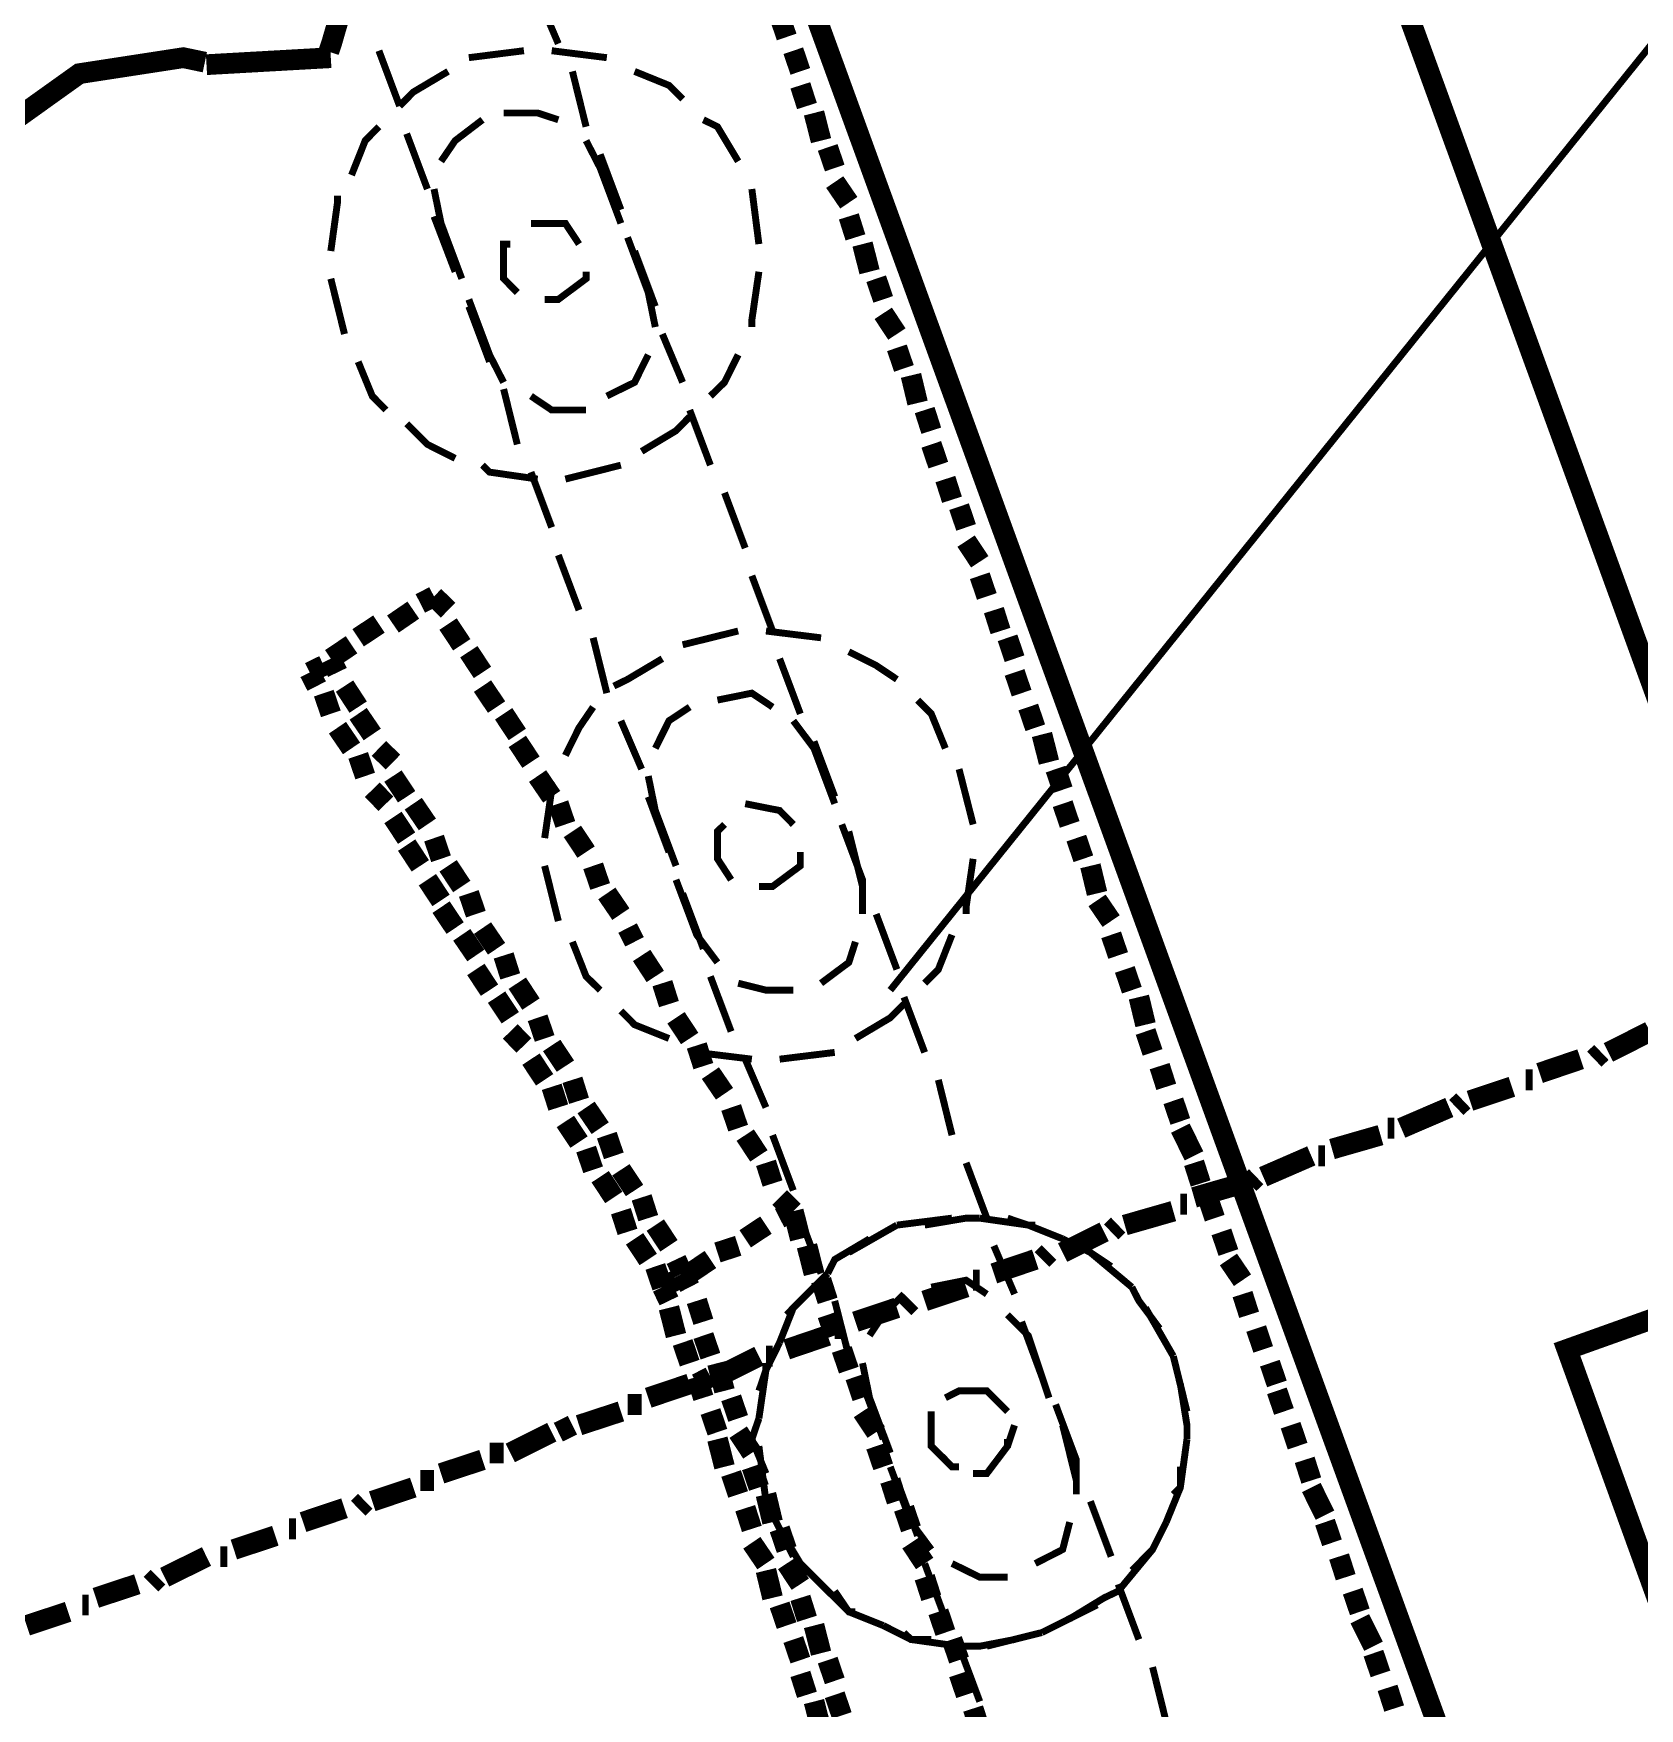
# Model space of a CAD drawing. Extents: x -2.4 to 13.4, y -16 to -5.
# Drawn here: x 1.6686 to 2.0562, y -8.5755 to -8.1713 of the extents above; entities that cross this region are included whole.
import ezdxf

# ---------------------------------------------------------------- set-up
doc = ezdxf.new("R2010")
doc.units = 0
doc.header["$MEASUREMENT"] = 0

msp = doc.modelspace()

# ---------------------------------------------------------------- linework, layer by layer
at = {"color": 0}
for points, const_width in [([(3.74199, -12.95219), (1.65538, -7.21884)], 0.005), ([(3.59868, -12.95219), (1.52868, -7.26383)], 0.005), ([(2.15708, -8.05218), (1.87538, -8.40218)], 0.00167), ([(1.73988, -8.17572), (1.74058, -8.17366), (1.74648, -8.15326), (1.74698, -8.15119)], 0.005), ([(1.79028, -8.16215), (1.79528, -8.17381)], 0.00167), ([(1.85038, -8.17219), (1.84868, -8.1672)], 0.005), ([(1.70998, -8.17827), (1.70478, -8.17718), (1.67968, -8.18104), (1.65888, -8.1959), (1.65598, -8.2003), (1.65298, -8.20469), (1.64698, -8.22943), (1.65278, -8.25427), (1.65578, -8.25873)], 0.005), ([(1.74038, -8.17718), (1.71038, -8.17887)], 0.005), ([(1.75698, -8.18884), (1.75198, -8.1755)], 0.00167), ([(1.77368, -8.17718), (1.78698, -8.1755)], 0.00167), ([(1.77368, -8.17718), (1.78698, -8.1755)], 0.00167), ([(1.79368, -8.1755), (1.80698, -8.17718)], 0.00167), ([(1.79368, -8.1755), (1.80698, -8.17718)], 0.00167), ([(1.85368, -8.18049), (1.85198, -8.1755)], 0.005), ([(1.75698, -8.18884), (1.76028, -8.18548), (1.76868, -8.18049)], 0.00167), ([(1.75698, -8.18884), (1.76028, -8.18548), (1.76868, -8.18049)], 0.00167), ([(1.79868, -8.18049), (1.80198, -8.19384)], 0.00167), ([(1.81368, -8.18049), (1.82198, -8.18386), (1.82528, -8.18716)], 0.00167), ([(1.81368, -8.18049), (1.82198, -8.18386), (1.82528, -8.18716)], 0.00167), ([(1.85528, -8.18884), (1.85368, -8.18386)], 0.005), ([(1.85868, -8.1972), (1.85698, -8.19052)], 0.005), ([(1.76698, -8.20219), (1.77038, -8.1972), (1.77698, -8.19216)], 0.00167), ([(1.78208, -8.19052), (1.79028, -8.19052), (1.79528, -8.19216)], 0.00167), ([(1.83028, -8.19216), (1.83368, -8.19384), (1.83868, -8.20219)], 0.00167), ([(1.83028, -8.19216), (1.83368, -8.19384), (1.83868, -8.20219)], 0.00167), ([(1.74538, -8.20551), (1.74868, -8.1972), (1.75198, -8.19384)], 0.00167), ([(1.74538, -8.20551), (1.74868, -8.1972), (1.75198, -8.19384)], 0.00167), ([(1.76368, -8.20887), (1.75868, -8.19552)], 0.00167), ([(1.80198, -8.1972), (1.80538, -8.20381)], 0.00167), ([(1.86198, -8.20381), (1.86028, -8.19883)], 0.005), ([(1.80538, -8.20051), (1.81038, -8.21386)], 0.00167), ([(1.80538, -8.20381), (1.81038, -8.21716)], 0.00167), ([(1.77198, -8.23051), (1.76698, -8.21716), (1.76528, -8.20887)], 0.00167), ([(1.84198, -8.20887), (1.84368, -8.22216)], 0.00167), ([(1.84198, -8.20887), (1.84368, -8.22216)], 0.00167), ([(1.86538, -8.21218), (1.86198, -8.20719)], 0.005), ([(1.74038, -8.22384), (1.74198, -8.21218), (1.74198, -8.2105)], 0.00167), ([(1.74038, -8.22384), (1.74198, -8.21218), (1.74198, -8.2105)], 0.00167), ([(1.77038, -8.22883), (1.76528, -8.21548)], 0.00167), ([(1.78868, -8.21716), (1.79698, -8.21716), (1.80028, -8.22216)], 0.00167), ([(1.78868, -8.21716), (1.79698, -8.21716), (1.80028, -8.22216)], 0.00167), ([(1.86698, -8.22054), (1.86538, -8.21548)], 0.005), ([(1.81198, -8.22054), (1.81698, -8.23383), (1.81868, -8.24218)], 0.00167), ([(1.87038, -8.22883), (1.86868, -8.22216)], 0.005), ([(1.78538, -8.23383), (1.78208, -8.23051), (1.78208, -8.22216), (1.78368, -8.22216)], 0.00167), ([(1.78538, -8.23383), (1.78208, -8.23051), (1.78208, -8.22216), (1.78368, -8.22216)], 0.00167), ([(1.81368, -8.22384), (1.81868, -8.23719)], 0.00167), ([(1.80198, -8.22883), (1.80198, -8.23051), (1.79528, -8.23551), (1.79198, -8.23551)], 0.00167), ([(1.80198, -8.22883), (1.80198, -8.23051), (1.79528, -8.23551), (1.79198, -8.23551)], 0.00167), ([(1.84368, -8.22883), (1.84198, -8.24049), (1.84198, -8.24218)], 0.00167), ([(1.84368, -8.22883), (1.84198, -8.24049), (1.84198, -8.24218)], 0.00167), ([(1.87368, -8.23551), (1.87198, -8.23051)], 0.005), ([(1.74368, -8.24386), (1.74038, -8.23051)], 0.00167), ([(1.74368, -8.24386), (1.74038, -8.23051)], 0.00167), ([(1.78208, -8.25552), (1.77868, -8.24886), (1.77368, -8.23551)], 0.00167), ([(1.77868, -8.25054), (1.77368, -8.23719)], 0.00167), ([(1.87698, -8.24386), (1.87368, -8.23887)], 0.005), ([(1.82038, -8.24386), (1.82528, -8.25552)], 0.00167), ([(1.87868, -8.25216), (1.87698, -8.24718)], 0.005), ([(1.81698, -8.24886), (1.81368, -8.25552), (1.80698, -8.25883)], 0.00167), ([(1.83868, -8.24886), (1.83538, -8.25552), (1.83198, -8.25883)], 0.00167), ([(1.83868, -8.24886), (1.83538, -8.25552), (1.83198, -8.25883)], 0.00167), ([(1.75368, -8.2622), (1.75038, -8.25883), (1.74698, -8.25054)], 0.00167), ([(1.75368, -8.2622), (1.75038, -8.25883), (1.74698, -8.25054)], 0.00167), ([(1.88198, -8.26051), (1.88038, -8.25384)], 0.005), ([(1.78538, -8.27049), (1.78208, -8.25715)], 0.00167), ([(1.80198, -8.2622), (1.79368, -8.2622), (1.78868, -8.25883)], 0.00167), ([(1.88528, -8.26719), (1.88368, -8.2622)], 0.005), ([(1.77038, -8.27386), (1.76368, -8.27049), (1.75868, -8.26551)], 0.00167), ([(1.77038, -8.27386), (1.76368, -8.27049), (1.75868, -8.26551)], 0.00167), ([(1.82698, -8.26383), (1.82368, -8.26719), (1.81538, -8.27218)], 0.00167), ([(1.82698, -8.26383), (1.82368, -8.26719), (1.81538, -8.27218)], 0.00167), ([(1.82698, -8.2622), (1.83198, -8.2755)], 0.00167), ([(1.88698, -8.2755), (1.88528, -8.27049)], 0.005), ([(1.79028, -8.27886), (1.77868, -8.27718), (1.77698, -8.2755)], 0.00167), ([(1.79028, -8.27886), (1.77868, -8.27718), (1.77698, -8.2755)], 0.00167), ([(1.79368, -8.29052), (1.78868, -8.27718)], 0.00167), ([(1.81038, -8.2755), (1.79698, -8.27886)], 0.00167), ([(1.81038, -8.2755), (1.79698, -8.27886)], 0.00167), ([(1.89028, -8.28384), (1.88868, -8.27886)], 0.005), ([(1.83538, -8.28216), (1.84038, -8.29551)], 0.00167), ([(1.89368, -8.29052), (1.89198, -8.28552)], 0.005), ([(1.89698, -8.29881), (1.89368, -8.29383)], 0.005), ([(1.80028, -8.31048), (1.79528, -8.29719)], 0.00167), ([(1.84198, -8.30218), (1.84698, -8.31552)], 0.00167), ([(1.89868, -8.30718), (1.89698, -8.30218)], 0.005), ([(1.76528, -8.30718), (1.76198, -8.30886)], 0.005), ([(1.76528, -8.30718), (1.76868, -8.31048)], 0.005), ([(1.76028, -8.31048), (1.75538, -8.31384)], 0.005), ([(1.90198, -8.31552), (1.90038, -8.31048)], 0.005), ([(1.75198, -8.31384), (1.74698, -8.31716)], 0.005), ([(1.76868, -8.31384), (1.77198, -8.31884)], 0.005), ([(1.74538, -8.31884), (1.74038, -8.3222)], 0.005), ([(1.80698, -8.33051), (1.80368, -8.31716)], 0.00167), ([(1.82528, -8.31884), (1.83868, -8.31552)], 0.00167), ([(1.82528, -8.31884), (1.83868, -8.31552)], 0.00167), ([(1.84538, -8.31552), (1.85868, -8.31716)], 0.00167), ([(1.84538, -8.31552), (1.85868, -8.31716)], 0.00167), ([(1.90538, -8.3222), (1.90368, -8.31716)], 0.005), ([(1.73868, -8.32383), (1.73528, -8.32551)], 0.005), ([(1.74038, -8.3222), (1.74198, -8.32551)], 0.005), ([(1.77368, -8.32052), (1.77698, -8.32551)], 0.005), ([(1.80868, -8.32881), (1.81198, -8.32719), (1.82038, -8.3222)], 0.00167), ([(1.80868, -8.32881), (1.81198, -8.32719), (1.82038, -8.3222)], 0.00167), ([(1.84868, -8.3222), (1.85368, -8.3355)], 0.00167), ([(1.86538, -8.32052), (1.87198, -8.32383), (1.87698, -8.32719)], 0.00167), ([(1.86538, -8.32052), (1.87198, -8.32383), (1.87698, -8.32719)], 0.00167), ([(1.73528, -8.32551), (1.73698, -8.32881)], 0.005), ([(1.90708, -8.33051), (1.90538, -8.32551)], 0.005), ([(1.73868, -8.33051), (1.74038, -8.3355)], 0.005), ([(1.74368, -8.32881), (1.74698, -8.33387)], 0.005), ([(1.77698, -8.32881), (1.78038, -8.33387)], 0.005), ([(1.83368, -8.33219), (1.84198, -8.33051), (1.84698, -8.33387)], 0.00167), ([(1.74698, -8.3355), (1.75038, -8.34048)], 0.005), ([(1.78208, -8.3355), (1.78538, -8.34048)], 0.005), ([(1.79698, -8.34554), (1.80028, -8.33886), (1.80368, -8.33387)], 0.00167), ([(1.79698, -8.34554), (1.80028, -8.33886), (1.80368, -8.33387)], 0.00167), ([(1.81868, -8.34384), (1.82198, -8.33718), (1.82698, -8.33387)], 0.00167), ([(1.88198, -8.33219), (1.88528, -8.3355), (1.88868, -8.34384)], 0.00167), ([(1.88198, -8.33219), (1.88528, -8.3355), (1.88868, -8.34384)], 0.00167), ([(1.91038, -8.33886), (1.90868, -8.33387)], 0.005), ([(1.74198, -8.33886), (1.74538, -8.34384)], 0.005), ([(1.81538, -8.34884), (1.81038, -8.33718)], 0.00167), ([(1.85198, -8.33718), (1.85698, -8.34384)], 0.00167), ([(1.75198, -8.34384), (1.75538, -8.34716)], 0.005), ([(1.78538, -8.34216), (1.78868, -8.34716)], 0.005), ([(1.85698, -8.34216), (1.86198, -8.35551)], 0.00167), ([(1.91368, -8.34716), (1.91198, -8.34048)], 0.005), ([(1.74698, -8.34554), (1.74868, -8.35052)], 0.005), ([(1.85698, -8.34384), (1.86198, -8.35719)], 0.00167), ([(1.75538, -8.35052), (1.75868, -8.35551)], 0.005), ([(1.79028, -8.35052), (1.79368, -8.35551)], 0.005), ([(1.82368, -8.37218), (1.81868, -8.35883), (1.81698, -8.35052)], 0.00167), ([(1.89198, -8.34884), (1.89538, -8.36219)], 0.00167), ([(1.89198, -8.34884), (1.89538, -8.36219)], 0.00167), ([(1.91698, -8.35383), (1.91528, -8.34884)], 0.005), ([(1.75038, -8.35383), (1.75368, -8.35719)], 0.005), ([(1.79198, -8.36549), (1.79368, -8.35383), (1.79368, -8.35215)], 0.00167), ([(1.79198, -8.36549), (1.79368, -8.35383), (1.79368, -8.35215)], 0.00167), ([(1.75538, -8.36051), (1.75868, -8.36549)], 0.005), ([(1.76028, -8.35719), (1.76368, -8.36219)], 0.005), ([(1.79528, -8.35719), (1.79698, -8.36219)], 0.005), ([(1.82198, -8.36886), (1.81698, -8.35551)], 0.00167), ([(1.84038, -8.35719), (1.84868, -8.35883), (1.85198, -8.36219)], 0.00167), ([(1.84038, -8.35719), (1.84868, -8.35883), (1.85198, -8.36219)], 0.00167), ([(1.91868, -8.36219), (1.91698, -8.35719)], 0.005), ([(1.79868, -8.36387), (1.80198, -8.36886)], 0.005), ([(1.83698, -8.37554), (1.83368, -8.37048), (1.83368, -8.36387), (1.83538, -8.36219)], 0.00167), ([(1.83698, -8.37554), (1.83368, -8.37048), (1.83368, -8.36387), (1.83538, -8.36219)], 0.00167), ([(1.86368, -8.36219), (1.86868, -8.37554), (1.86868, -8.38383)], 0.00167), ([(1.75868, -8.36718), (1.76198, -8.37218)], 0.005), ([(1.76528, -8.36549), (1.76698, -8.37048)], 0.005), ([(1.86538, -8.36387), (1.86868, -8.37716)], 0.00167), ([(1.92198, -8.37048), (1.92028, -8.36549)], 0.005), ([(1.76868, -8.37218), (1.77198, -8.37716)], 0.005), ([(1.80368, -8.37218), (1.80538, -8.37716)], 0.005), ([(1.85368, -8.36886), (1.85368, -8.37218), (1.84698, -8.37716), (1.84368, -8.37716)], 0.00167), ([(1.85368, -8.36886), (1.85368, -8.37218), (1.84698, -8.37716), (1.84368, -8.37716)], 0.00167), ([(1.89538, -8.37048), (1.89368, -8.38215), (1.89368, -8.38383)], 0.00167), ([(1.89538, -8.37048), (1.89368, -8.38215), (1.89368, -8.38383)], 0.00167), ([(1.92528, -8.37884), (1.92368, -8.37218)], 0.005), ([(1.76368, -8.37554), (1.76698, -8.38052)], 0.005), ([(1.79528, -8.38551), (1.79198, -8.37218)], 0.00167), ([(1.79528, -8.38551), (1.79198, -8.37218)], 0.00167), ([(1.77368, -8.37884), (1.77538, -8.38383)], 0.005), ([(1.80698, -8.37884), (1.81038, -8.38383)], 0.005), ([(1.83368, -8.39549), (1.82868, -8.38883), (1.82368, -8.37554)], 0.00167), ([(1.83028, -8.39219), (1.82528, -8.37884)], 0.00167), ([(1.92868, -8.38551), (1.92528, -8.38052)], 0.005), ([(1.76698, -8.38215), (1.77038, -8.3872)], 0.005), ([(1.77198, -8.38883), (1.77538, -8.39381)], 0.005), ([(1.77698, -8.3872), (1.78038, -8.39219)], 0.005), ([(1.81198, -8.3872), (1.81368, -8.39051)], 0.005), ([(1.87198, -8.38383), (1.87698, -8.39718)], 0.00167), ([(1.93038, -8.39381), (1.92868, -8.38883)], 0.005), ([(1.80538, -8.40218), (1.80198, -8.39886), (1.79868, -8.39051)], 0.00167), ([(1.80538, -8.40218), (1.80198, -8.39886), (1.79868, -8.39051)], 0.00167), ([(1.86698, -8.39051), (1.86538, -8.39549), (1.85868, -8.4005)], 0.00167), ([(1.89028, -8.38883), (1.88698, -8.39718), (1.88368, -8.4005)], 0.00167), ([(1.89028, -8.38883), (1.88698, -8.39718), (1.88368, -8.4005)], 0.00167), ([(1.78208, -8.39381), (1.78368, -8.39886)], 0.005), ([(1.81538, -8.39381), (1.81868, -8.39886)], 0.005), ([(1.77538, -8.39718), (1.77868, -8.40218)], 0.005), ([(1.78538, -8.4005), (1.78868, -8.40554)], 0.005), ([(1.82038, -8.4005), (1.82198, -8.40554)], 0.005), ([(1.83698, -8.41215), (1.83198, -8.39886)], 0.00167), ([(1.93368, -8.40218), (1.93198, -8.39718)], 0.005), ([(1.78038, -8.40386), (1.78368, -8.40884)], 0.005), ([(1.85198, -8.40218), (1.84538, -8.40218), (1.83868, -8.4005)], 0.00167), ([(1.93698, -8.41052), (1.93538, -8.40386)], 0.005), ([(1.79028, -8.40884), (1.79198, -8.41384)], 0.005), ([(1.82198, -8.41384), (1.81368, -8.41052), (1.81038, -8.40716)], 0.00167), ([(1.82198, -8.41384), (1.81368, -8.41052), (1.81038, -8.40716)], 0.00167), ([(1.82368, -8.40884), (1.82698, -8.41384)], 0.005), ([(1.87868, -8.40554), (1.87538, -8.40884), (1.86698, -8.41384)], 0.00167), ([(1.87868, -8.40554), (1.87538, -8.40884), (1.86698, -8.41384)], 0.00167), ([(1.87868, -8.40386), (1.88368, -8.4172)], 0.00167), ([(1.78368, -8.41215), (1.78698, -8.41552)], 0.005), ([(1.93868, -8.4172), (1.93698, -8.41215)], 0.005), ([(2.04868, -8.4172), (2.05868, -8.41215)], 0.005), ([(1.79368, -8.41552), (1.79698, -8.42051)], 0.005), ([(1.82868, -8.41552), (1.83028, -8.42051)], 0.005), ([(1.78868, -8.41883), (1.79198, -8.42381)], 0.005), ([(1.84198, -8.41883), (1.82868, -8.4172)], 0.00167), ([(1.84198, -8.41883), (1.82868, -8.4172)], 0.00167), ([(1.84538, -8.43049), (1.84038, -8.41883)], 0.00167), ([(1.86198, -8.4172), (1.84868, -8.41883)], 0.00167), ([(1.86198, -8.4172), (1.84868, -8.41883)], 0.00167), ([(1.94198, -8.4255), (1.94038, -8.42051)], 0.005), ([(2.03208, -8.42219), (2.04198, -8.41883)], 0.005), ([(2.04528, -8.41883), (2.04698, -8.4172)], 0.005), ([(1.79868, -8.42381), (1.80028, -8.42887)], 0.005), ([(1.83198, -8.42219), (1.83538, -8.42718)], 0.005), ([(2.02868, -8.42381), (2.03038, -8.42381)], 0.005), ([(1.79368, -8.4255), (1.79528, -8.43049)], 0.005), ([(1.88698, -8.42381), (1.89028, -8.43716)], 0.00167), ([(1.94538, -8.43386), (1.94368, -8.42887)], 0.005), ([(2.01198, -8.43049), (2.01368, -8.42887)], 0.005), ([(2.01528, -8.42887), (2.02538, -8.4255)], 0.005), ([(1.80198, -8.43049), (1.80538, -8.43548)], 0.005), ([(1.83698, -8.43049), (1.83868, -8.43548)], 0.005), ([(1.99868, -8.43548), (2.01028, -8.43049)], 0.005), ([(1.79698, -8.43386), (1.80028, -8.43884)], 0.005), ([(1.80698, -8.43716), (1.80868, -8.44216)], 0.005), ([(1.84038, -8.43716), (1.84368, -8.44216)], 0.005), ([(1.94868, -8.44216), (1.94538, -8.43548)], 0.005), ([(1.98198, -8.44052), (1.99368, -8.43716)], 0.005), ([(1.99538, -8.43548), (1.99698, -8.43548)], 0.005), ([(1.80198, -8.44052), (1.80368, -8.44552)], 0.005), ([(1.85198, -8.45051), (1.84698, -8.43716)], 0.00167), ([(1.84538, -8.44384), (1.84698, -8.44883)], 0.005), ([(1.95028, -8.44883), (1.94868, -8.44384)], 0.005), ([(1.96538, -8.4472), (1.97698, -8.44216)], 0.005), ([(1.97868, -8.44216), (1.98028, -8.44216)], 0.005), ([(1.80538, -8.4472), (1.80868, -8.45219)], 0.005), ([(1.81038, -8.44552), (1.81368, -8.45051)], 0.005), ([(1.89368, -8.44384), (1.89868, -8.45719)], 0.00167), ([(1.94868, -8.45219), (1.96038, -8.44883)], 0.005), ([(1.96198, -8.44883), (1.96368, -8.4472)], 0.005), ([(1.81538, -8.45219), (1.81698, -8.45719)], 0.005), ([(1.84868, -8.45219), (1.85198, -8.45551)], 0.005), ([(1.95368, -8.45719), (1.95198, -8.45219)], 0.005), ([(1.81038, -8.45551), (1.81198, -8.4605)], 0.005), ([(1.85198, -8.45551), (1.84868, -8.45719)], 0.005), ([(1.85368, -8.46218), (1.85198, -8.45551)], 0.005), ([(1.93198, -8.45887), (1.94368, -8.45551)], 0.005), ([(1.94538, -8.45381), (1.94698, -8.45381)], 0.005), ([(1.81868, -8.45887), (1.82198, -8.46386)], 0.005), ([(1.84538, -8.45887), (1.84038, -8.46218)], 0.005), ([(1.85868, -8.47054), (1.85368, -8.45719)], 0.00167), ([(1.87698, -8.45887), (1.86538, -8.46548)], 0.00167), ([(1.87698, -8.45887), (1.89028, -8.45719)], 0.00167), ([(1.89698, -8.45719), (1.89368, -8.45719), (1.88368, -8.45887)], 0.00167), ([(1.89698, -8.45719), (1.90868, -8.45887), (1.91038, -8.45887)], 0.00167), ([(1.91698, -8.46218), (1.90868, -8.45887), (1.90368, -8.45719)], 0.00167), ([(1.91698, -8.46548), (1.92698, -8.4605)], 0.005), ([(1.92868, -8.4605), (1.93038, -8.45887)], 0.005), ([(1.95698, -8.46548), (1.95528, -8.4605)], 0.005), ([(1.81368, -8.46218), (1.81698, -8.46716)], 0.005), ([(1.83868, -8.46386), (1.83368, -8.46548)], 0.005), ([(1.85698, -8.47054), (1.85528, -8.46386)], 0.005), ([(1.86028, -8.47054), (1.86198, -8.46716), (1.87038, -8.46218)], 0.00167), ([(1.90038, -8.46386), (1.90538, -8.47552)], 0.00167), ([(1.91198, -8.46716), (1.91368, -8.46548)], 0.005), ([(1.91698, -8.46218), (1.92368, -8.46548), (1.92868, -8.46884)], 0.00167), ([(1.93368, -8.47384), (1.92368, -8.46548), (1.92198, -8.46386)], 0.00167), ([(1.81868, -8.46884), (1.82038, -8.47384)], 0.005), ([(1.82368, -8.46716), (1.82528, -8.47054)], 0.005), ([(1.83198, -8.46716), (1.82698, -8.47054)], 0.005), ([(1.90038, -8.47054), (1.91038, -8.46716)], 0.005), ([(1.96038, -8.47216), (1.95698, -8.46716)], 0.005), ([(1.82368, -8.47216), (1.82038, -8.47384)], 0.005), ([(1.82698, -8.47384), (1.82528, -8.47054)], 0.005), ([(1.86028, -8.47054), (1.85198, -8.47883), (1.85038, -8.48051)], 0.00167), ([(1.86028, -8.47715), (1.85868, -8.47216)], 0.005), ([(1.89538, -8.47216), (1.89698, -8.47216)], 0.005), ([(1.82198, -8.47715), (1.82038, -8.47384)], 0.005), ([(1.83028, -8.48219), (1.82868, -8.47715)], 0.005), ([(1.84868, -8.48719), (1.85198, -8.47883), (1.85528, -8.47552)], 0.00167), ([(1.87868, -8.47552), (1.87368, -8.48051), (1.87038, -8.48551)], 0.00167), ([(1.87868, -8.47883), (1.88038, -8.47715)], 0.005), ([(1.88368, -8.47715), (1.89368, -8.47384)], 0.005), ([(1.89868, -8.47552), (1.89368, -8.47216), (1.88528, -8.47384)], 0.00167), ([(1.93368, -8.47384), (1.93538, -8.47715), (1.94038, -8.48383)], 0.00167), ([(1.96198, -8.48051), (1.96038, -8.47552)], 0.005), ([(1.82368, -8.48551), (1.82198, -8.47883)], 0.005), ([(1.86198, -8.48551), (1.86028, -8.48051)], 0.005), ([(1.86538, -8.49049), (1.86198, -8.47715)], 0.00167), ([(1.86698, -8.48219), (1.87698, -8.47883)], 0.005), ([(1.94368, -8.49049), (1.93698, -8.47883)], 0.00167), ([(1.83198, -8.49049), (1.83028, -8.48551)], 0.005), ([(1.85038, -8.48887), (1.86028, -8.48551)], 0.005), ([(1.86198, -8.48383), (1.86368, -8.48383)], 0.005), ([(1.91368, -8.50054), (1.90868, -8.48551), (1.90368, -8.48051)], 0.00167), ([(1.90708, -8.48219), (1.91198, -8.49548)], 0.00167), ([(1.96538, -8.48887), (1.96368, -8.48383)], 0.005), ([(1.82698, -8.49218), (1.82528, -8.48719)], 0.005), ([(1.84868, -8.48719), (1.84538, -8.49386), (1.84368, -8.49886)], 0.00167), ([(1.86538, -8.49386), (1.86368, -8.48887)], 0.005), ([(1.83368, -8.49548), (1.84368, -8.49049)], 0.005), ([(1.83538, -8.49886), (1.83368, -8.49218)], 0.005), ([(1.84368, -8.50552), (1.84538, -8.49386), (1.84538, -8.49218)], 0.00167), ([(1.84538, -8.49049), (1.84698, -8.49049)], 0.005), ([(1.86868, -8.49218), (1.87038, -8.50054), (1.87538, -8.51383)], 0.00167), ([(1.94368, -8.49049), (1.94698, -8.50384)], 0.00167), ([(1.96868, -8.49718), (1.96698, -8.49218)], 0.005), ([(1.81698, -8.50054), (1.82698, -8.49718)], 0.005), ([(1.82868, -8.49718), (1.83198, -8.49548)], 0.005), ([(1.83028, -8.50054), (1.82868, -8.49548)], 0.005), ([(1.86868, -8.50054), (1.86698, -8.49548)], 0.005), ([(1.83868, -8.50552), (1.83698, -8.50054)], 0.005), ([(1.87368, -8.51051), (1.86868, -8.49718)], 0.00167), ([(1.90038, -8.50054), (1.89868, -8.49886), (1.89198, -8.49886), (1.88868, -8.50054)], 0.00167), ([(1.89198, -8.49886), (1.89868, -8.49886), (1.90368, -8.50384)], 0.00167), ([(1.94698, -8.51051), (1.94698, -8.50715), (1.94538, -8.49718)], 0.00167), ([(1.97038, -8.50384), (1.96868, -8.49886)], 0.005), ([(1.80028, -8.50715), (1.81038, -8.50384)], 0.005), ([(1.81198, -8.50216), (1.81538, -8.50216)], 0.005), ([(1.83368, -8.50883), (1.83198, -8.50384)], 0.005), ([(1.87198, -8.50883), (1.86868, -8.50384)], 0.005), ([(1.88868, -8.51551), (1.88528, -8.5122), (1.88528, -8.50384)], 0.00167), ([(1.91528, -8.50216), (1.92028, -8.51551), (1.92028, -8.52386)], 0.00167), ([(1.78368, -8.51383), (1.79368, -8.50883)], 0.005), ([(1.79528, -8.50883), (1.79868, -8.50715)], 0.005), ([(1.84198, -8.51383), (1.83868, -8.50883)], 0.005), ([(1.84368, -8.50552), (1.84198, -8.51051), (1.84538, -8.51881)], 0.00167), ([(1.88528, -8.50715), (1.88528, -8.5122), (1.89028, -8.51719), (1.89198, -8.51719)], 0.00167), ([(1.89868, -8.51881), (1.90368, -8.5122), (1.90538, -8.50715)], 0.00167), ([(1.92028, -8.52049), (1.91698, -8.50715)], 0.00167), ([(1.97368, -8.5122), (1.97198, -8.50715)], 0.005), ([(1.77868, -8.51383), (1.78208, -8.51383)], 0.005), ([(1.83538, -8.51719), (1.83368, -8.51051)], 0.005), ([(1.84538, -8.5255), (1.84368, -8.5122)], 0.00167), ([(1.87368, -8.51719), (1.87198, -8.5122)], 0.005), ([(1.90368, -8.51051), (1.90368, -8.5122), (1.89868, -8.51881), (1.89538, -8.51881)], 0.00167), ([(1.94698, -8.51051), (1.94538, -8.52218), (1.94368, -8.52386)], 0.00167), ([(1.76698, -8.51881), (1.77698, -8.51551)], 0.005), ([(1.84368, -8.52218), (1.84198, -8.51719)], 0.005), ([(1.97698, -8.52049), (1.97538, -8.51551)], 0.005), ([(1.75038, -8.5255), (1.76028, -8.52218)], 0.005), ([(1.76198, -8.52049), (1.76528, -8.52049)], 0.005), ([(1.83868, -8.52386), (1.83698, -8.51881)], 0.005), ([(1.87698, -8.5255), (1.87538, -8.52049)], 0.005), ([(1.88528, -8.53715), (1.88038, -8.53054), (1.87538, -8.51719)], 0.00167), ([(1.87698, -8.52049), (1.88198, -8.53384)], 0.00167), ([(1.94198, -8.53054), (1.94538, -8.52218), (1.94538, -8.51719)], 0.00167), ([(1.98028, -8.52886), (1.97698, -8.52218)], 0.005), ([(1.74698, -8.52718), (1.74868, -8.5255)], 0.005), ([(1.84698, -8.53054), (1.84538, -8.52386)], 0.005), ([(1.73368, -8.53054), (1.74368, -8.52718)], 0.005), ([(1.84198, -8.53216), (1.84038, -8.52718)], 0.005), ([(1.84538, -8.5255), (1.85198, -8.53884)], 0.00167), ([(1.88038, -8.53216), (1.87868, -8.52718)], 0.005), ([(1.92868, -8.53884), (1.92368, -8.5255)], 0.00167), ([(1.71698, -8.53715), (1.72698, -8.53384)], 0.005), ([(1.73028, -8.53216), (1.73198, -8.53216)], 0.005), ([(1.85038, -8.53715), (1.84868, -8.53216)], 0.005), ([(1.85698, -8.54383), (1.85368, -8.54052), (1.84868, -8.53216)], 0.00167), ([(1.91868, -8.53054), (1.91698, -8.53715), (1.91038, -8.54052)], 0.00167), ([(1.94198, -8.53054), (1.93868, -8.53715), (1.93368, -8.5422)], 0.00167), ([(1.98198, -8.53552), (1.98028, -8.53054)], 0.005), ([(1.84538, -8.54052), (1.84198, -8.53552)], 0.005), ([(1.88368, -8.54052), (1.88038, -8.53552)], 0.005), ([(1.70028, -8.54383), (1.71038, -8.53884)], 0.005), ([(1.71368, -8.53884), (1.71538, -8.53884)], 0.005), ([(1.84698, -8.54881), (1.84538, -8.5422)], 0.005), ([(1.85368, -8.54551), (1.85038, -8.54052)], 0.005), ([(1.88368, -8.54052), (1.88868, -8.55387)], 0.00167), ([(1.90368, -8.54383), (1.89698, -8.54383), (1.89028, -8.54052)], 0.00167), ([(1.93038, -8.54719), (1.93868, -8.53715)], 0.00167), ([(1.98528, -8.54383), (1.98368, -8.53884)], 0.005), ([(1.68368, -8.54881), (1.69368, -8.54551)], 0.005), ([(1.69698, -8.54551), (1.69868, -8.54383)], 0.005), ([(1.85698, -8.54383), (1.86538, -8.55218), (1.86698, -8.55218)], 0.00167), ([(1.88528, -8.54881), (1.88368, -8.54383)], 0.005), ([(1.68038, -8.5505), (1.68198, -8.5505)], 0.005), ([(1.85038, -8.55549), (1.84868, -8.5505)], 0.005), ([(1.85528, -8.55387), (1.85368, -8.54881)], 0.005), ([(1.87368, -8.55549), (1.86538, -8.55218), (1.86198, -8.54719)], 0.00167), ([(1.93038, -8.54719), (1.92698, -8.54881), (1.91868, -8.55387)], 0.00167), ([(1.93538, -8.55886), (1.93038, -8.54551)], 0.00167), ([(1.98868, -8.55218), (1.98698, -8.54719)], 0.005), ([(1.66698, -8.55549), (1.67698, -8.55218)], 0.005), ([(1.88868, -8.55718), (1.88698, -8.55218)], 0.005), ([(1.91198, -8.55718), (1.92528, -8.5505)], 0.00167), ([(1.99198, -8.56048), (1.98868, -8.55387)], 0.005), ([(1.85868, -8.56216), (1.85698, -8.55549)], 0.005), ([(1.87368, -8.55549), (1.88038, -8.55886), (1.88528, -8.55886)], 0.00167), ([(1.85368, -8.56384), (1.85198, -8.55886)], 0.005), ([(1.89198, -8.56048), (1.88038, -8.55886), (1.87868, -8.55718)], 0.00167), ([(1.89198, -8.56384), (1.89028, -8.55886)], 0.005), ([(1.89198, -8.56048), (1.89698, -8.56048), (1.90538, -8.55886)], 0.00167), ([(1.89198, -8.56048), (1.89698, -8.57383)], 0.00167), ([(1.91198, -8.55718), (1.89868, -8.56048)], 0.00167), ([(1.99368, -8.56716), (1.99198, -8.56216)], 0.005), ([(1.86198, -8.56884), (1.86028, -8.56384)], 0.005), ([(1.85528, -8.5722), (1.85368, -8.56716)], 0.005), ([(1.89368, -8.5722), (1.89198, -8.56716)], 0.005), ([(1.94198, -8.57881), (1.93868, -8.56552)], 0.00167), ([(1.99698, -8.57551), (1.99538, -8.57052)], 0.005), ([(1.85868, -8.58051), (1.85698, -8.57383)], 0.005), ([(1.86368, -8.57719), (1.86198, -8.5722)], 0.005), ([(1.89698, -8.58051), (1.89538, -8.57551)], 0.005)]:
    msp.add_lwpolyline(points, dxfattribs=dict(at, const_width=const_width))
for points, const_width in [([(1.77368, -8.17718), (1.77368, -8.17718)], 0.00167), ([(1.77368, -8.17718), (1.77368, -8.17718)], 0.00167), ([(1.78868, -8.21716), (1.78868, -8.21716)], 0.00167), ([(1.78868, -8.21716), (1.78868, -8.21716)], 0.00167), ([(1.82528, -8.31884), (1.82528, -8.31884)], 0.00167), ([(1.82528, -8.31884), (1.82528, -8.31884)], 0.00167), ([(1.84038, -8.35719), (1.84038, -8.35719)], 0.00167), ([(1.84038, -8.35719), (1.84038, -8.35719)], 0.00167), ([(1.87698, -8.45887), (1.87698, -8.45887)], 0.00167), ([(2.22038, -8.77218), (2.10868, -8.46386), (2.03868, -8.48887), (2.15038, -8.79719), (2.22038, -8.77218)], 0.005), ([(1.89198, -8.49886), (1.89198, -8.49886)], 0.00167), ([(1.89868, -8.51881), (1.89868, -8.51881)], 0.00167), ([(1.91198, -8.55718), (1.91198, -8.55718)], 0.00167)]:
    msp.add_lwpolyline(points, close=True, dxfattribs=dict(at, const_width=const_width))

doc.saveas('drawing.dxf')
